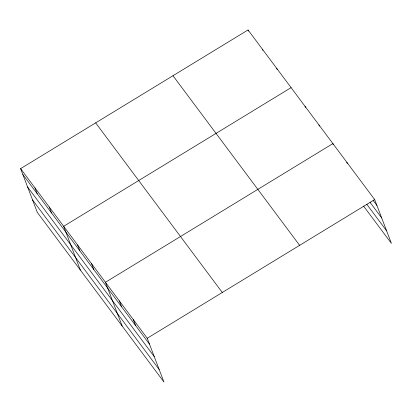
<?xml version="1.0" encoding="UTF-8"?>
<svg xmlns="http://www.w3.org/2000/svg" width="412" height="412" viewBox="0 0 412 412"><rect width="100%" height="100%" fill="white"/><g stroke="black" fill="none" stroke-linecap="round" stroke-linejoin="round"><path stroke-width="0.62" d="M20.6 168.632L147.238 338.252L163.961 382.042L37.322 212.422L20.6 168.632L248.039 29.958L374.678 199.578L391.4 243.368L363.538 206.052M291.099 87.627L63.654 226.301L80.381 270.092M147.238 338.252L374.678 199.578M373.159 200.412L376.923 205.454M370.028 202.333L381.697 217.963M366.67 204.131L386.621 230.854M172.983 75.72L299.622 245.341M95.656 122.869L222.289 292.489M22.845 174.513L149.479 344.128M27.625 187.022L154.258 356.637M32.543 199.913L159.181 369.528M346.816 162.261L347.264 163.435M333.339 144.777L332.886 143.603L105.446 282.277L122.168 326.067M318.96 124.944L319.408 126.118M305.029 106.286L305.477 107.46M276.746 68.407L277.194 69.582M262.392 49.183L262.841 50.357M248.039 29.958L248.493 31.132M133.308 319.594L135.553 325.47M119.377 300.935L121.622 306.811M91.516 263.618L93.761 269.494M77.585 244.96L79.83 250.836M49.306 207.082L51.546 212.958M34.953 187.857L37.198 193.733"/></g></svg>
